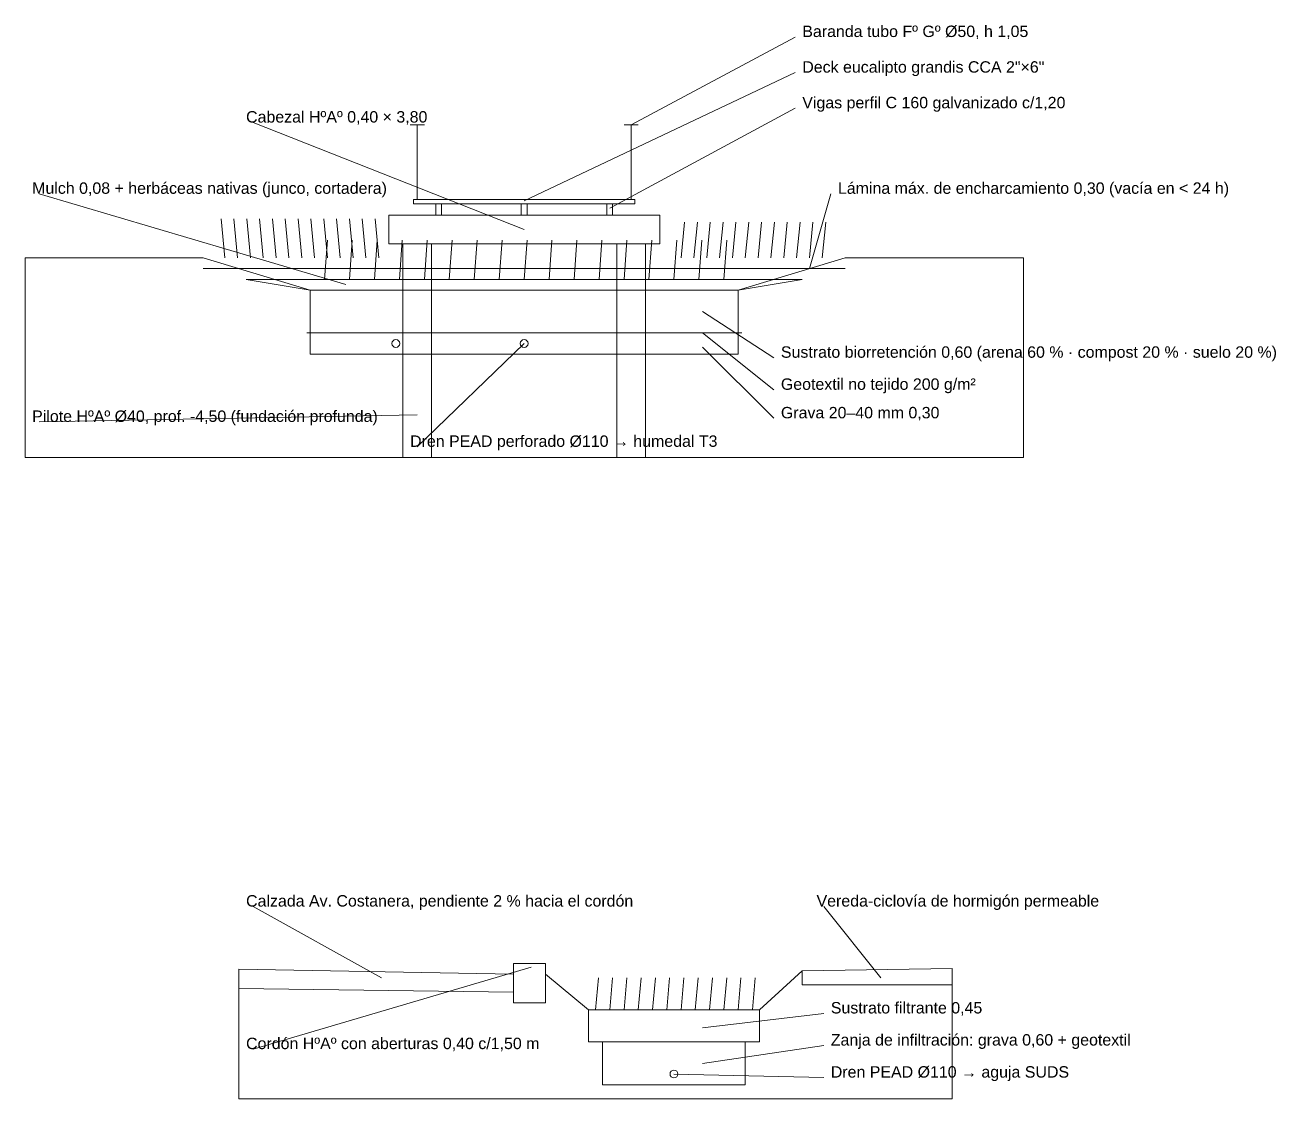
# Model space of a CAD drawing. Header units: metres. Extents: x -1097 to 1588, y -673 to 884.
# Drawn here: x 1293 to 1310.54, y -71.8 to -56.73 of the extents above; entities that cross this region are included whole.
import ezdxf

# ---------------------------------------------------------------- set-up
doc = ezdxf.new("R2010")
doc.units = ezdxf.units.M
doc.layers.add('DETALLES', color=7, linetype='Continuous', lineweight=0, plot=False)
doc.styles.add('ARIAL', font='arial.ttf')

msp = doc.modelspace()

# ---------------------------------------------------------------- linework, layer by layer
at = {"layer": 'DETALLES'}
for points in [[(1301.5, -58.13), (1303.8, -56.9)], [(1300, -59.2), (1303.8, -57.4)], [(1301.2, -59.3), (1303.8, -57.9)], [(1300, -59.6), (1296.2, -58.1)], [(1298.4, -58.13), (1298.6, -58.13)], [(1298.5, -59.18), (1298.5, -58.13)], [(1301.4, -58.13), (1301.6, -58.13)], [(1301.5, -59.18), (1301.5, -58.13)], [(1297.5, -60.37), (1293.2, -59.1)], [(1304, -60.15), (1304.3, -59.1)], [(1295.8, -60), (1295.75, -59.45)], [(1295.98, -60), (1295.93, -59.45)], [(1296.16, -60), (1296.11, -59.45)], [(1296.34, -60), (1296.29, -59.45)], [(1296.52, -60), (1296.47, -59.45)], [(1296.7, -60), (1296.65, -59.45)], [(1296.88, -60), (1296.83, -59.45)], [(1297.06, -60), (1297.01, -59.45)], [(1297.24, -60), (1297.19, -59.45)], [(1297.42, -60), (1297.37, -59.45)], [(1297.6, -60), (1297.55, -59.45)], [(1297.78, -60), (1297.73, -59.45)], [(1297.96, -60), (1297.91, -59.45)], [(1302.2, -60), (1302.25, -59.5)], [(1302.38, -60), (1302.43, -59.5)], [(1302.56, -60), (1302.61, -59.5)], [(1302.74, -60), (1302.79, -59.5)], [(1302.92, -60), (1302.97, -59.5)], [(1303.1, -60), (1303.15, -59.5)], [(1303.28, -60), (1303.33, -59.5)], [(1303.46, -60), (1303.51, -59.5)], [(1303.64, -60), (1303.69, -59.5)], [(1303.82, -60), (1303.87, -59.5)], [(1304, -60), (1304.05, -59.5)], [(1304.18, -60), (1304.23, -59.5)], [(1297.2, -60.3), (1297.24, -59.75)], [(1297.55, -60.3), (1297.59, -59.75)], [(1297.9, -60.3), (1297.94, -59.75)], [(1298.25, -60.3), (1298.29, -59.75)], [(1298.6, -60.3), (1298.64, -59.75)], [(1298.95, -60.3), (1298.99, -59.75)], [(1299.3, -60.3), (1299.34, -59.75)], [(1299.65, -60.3), (1299.69, -59.75)], [(1300, -60.3), (1300.04, -59.75)], [(1300.35, -60.3), (1300.39, -59.75)], [(1300.7, -60.3), (1300.74, -59.75)], [(1301.05, -60.3), (1301.09, -59.75)], [(1301.4, -60.3), (1301.44, -59.75)], [(1301.75, -60.3), (1301.79, -59.75)], [(1302.1, -60.3), (1302.14, -59.75)], [(1302.45, -60.3), (1302.49, -59.75)], [(1302.8, -60.3), (1302.84, -59.75)], [(1295.5, -60.15), (1304.5, -60.15)], [(1302.5, -60.75), (1303.5, -61.4)], [(1296.95, -61.05), (1303.05, -61.05)], [(1300, -61.2), (1298.5, -62.65)], [(1302.5, -61.05), (1303.5, -61.85)], [(1302.5, -61.25), (1303.5, -62.25)], [(1298.5, -62.2), (1293.2, -62.3)], [(1298, -70.1), (1296.2, -69.1)], [(1305, -70.1), (1304.2, -69.1)], [(1300.1, -69.95), (1296.2, -71.1)], [(1301, -70.55), (1301.04, -70.1)], [(1301.2, -70.55), (1301.24, -70.1)], [(1301.4, -70.55), (1301.44, -70.1)], [(1301.6, -70.55), (1301.64, -70.1)], [(1301.8, -70.55), (1301.84, -70.1)], [(1302, -70.55), (1302.04, -70.1)], [(1302.2, -70.55), (1302.24, -70.1)], [(1302.4, -70.55), (1302.44, -70.1)], [(1302.6, -70.55), (1302.64, -70.1)], [(1302.8, -70.55), (1302.84, -70.1)], [(1303, -70.55), (1303.04, -70.1)], [(1303.2, -70.55), (1303.24, -70.1)], [(1302.5, -70.8), (1304.2, -70.6)], [(1302.5, -71.3), (1304.2, -71.05)], [(1302.1, -71.45), (1304.2, -71.5)]]:
    msp.add_lwpolyline(points, dxfattribs=at)
for points in [[(1298.45, -59.24), (1301.55, -59.24), (1301.55, -59.18), (1298.45, -59.18)], [(1298.76, -59.4), (1298.84, -59.4), (1298.84, -59.24), (1298.76, -59.24)], [(1299.96, -59.4), (1300.04, -59.4), (1300.04, -59.24), (1299.96, -59.24)], [(1301.16, -59.4), (1301.24, -59.4), (1301.24, -59.24), (1301.16, -59.24)], [(1298.1, -59.8), (1301.9, -59.8), (1301.9, -59.4), (1298.1, -59.4)], [(1298.3, -59.8), (1298.7, -59.8), (1298.7, -60.45), (1298.3, -60.45)], [(1301.3, -59.8), (1301.7, -59.8), (1301.7, -60.45), (1301.3, -60.45)], [(1293, -60), (1295.5, -60), (1297, -60.45), (1303, -60.45), (1304.5, -60), (1307, -60), (1307, -62.8), (1293, -62.8)], [(1296.1, -60.3), (1303.9, -60.3), (1303, -60.45), (1297, -60.45)], [(1297, -60.45), (1303, -60.45), (1303, -61.05), (1297, -61.05)], [(1298.3, -60.45), (1298.7, -60.45), (1298.7, -62.8), (1298.3, -62.8)], [(1301.3, -60.45), (1301.7, -60.45), (1301.7, -62.8), (1301.3, -62.8)], [(1297, -61.05), (1303, -61.05), (1303, -61.35), (1297, -61.35)], [(1296, -69.98), (1299.85, -70.05), (1299.85, -69.9), (1300.3, -69.9), (1300.3, -70.05), (1300.9, -70.55), (1303.3, -70.55), (1303.9, -70), (1306, -69.97), (1306, -71.8), (1296, -71.8)], [(1296, -69.98), (1299.85, -70.05), (1299.85, -70.3), (1296, -70.25)], [(1299.85, -69.9), (1300.3, -69.9), (1300.3, -70.45), (1299.85, -70.45)], [(1303.9, -70), (1306, -69.97), (1306, -70.2), (1303.9, -70.2)], [(1300.9, -70.55), (1303.3, -70.55), (1303.3, -71), (1300.9, -71)], [(1301.1, -71), (1303.1, -71), (1303.1, -71.6), (1301.1, -71.6)]]:
    msp.add_lwpolyline(points, close=True, dxfattribs=at)
for centre in [(1298.2, -61.2), (1300, -61.2), (1302.1, -71.45)]:
    msp.add_circle(centre, 0.055, dxfattribs=at)

# ---------------------------------------------------------------- texts
at = {"layer": 'DETALLES', "style": 'ARIAL'}
for s, p in [('Baranda tubo Fº Gº Ø50, h 1,05', (1303.9, -56.9)), ('Deck eucalipto grandis CCA 2"×6"', (1303.9, -57.4)), ('Vigas perfil C 160 galvanizado c/1,20', (1303.9, -57.9)), ('Cabezal HºAº 0,40 × 3,80', (1296.1, -58.1)), ('Mulch 0,08 + herbáceas nativas (junco, cortadera)', (1293.1, -59.1)), ('Lámina máx. de encharcamiento 0,30 (vacía en < 24 h)', (1304.4, -59.1)), ('Sustrato biorretención 0,60 (arena 60 % · compost 20 % · suelo 20 %)', (1303.6, -61.4)), ('Geotextil no tejido 200 g/m²', (1303.6, -61.85)), ('Grava 20–40 mm 0,30', (1303.6, -62.25)), ('Pilote HºAº Ø40, prof. -4,50 (fundación profunda)', (1293.1, -62.3)), ('Dren PEAD perforado Ø110 → humedal T3', (1298.4, -62.65)), ('Calzada Av. Costanera, pendiente 2 % hacia el cordón', (1296.1, -69.1)), ('Vereda-ciclovía de hormigón permeable', (1304.1, -69.1)), ('Sustrato filtrante 0,45', (1304.3, -70.6)), ('Cordón HºAº con aberturas 0,40 c/1,50 m', (1296.1, -71.1)), ('Zanja de infiltración: grava 0,60 + geotextil', (1304.3, -71.05)), ('Dren PEAD Ø110 → aguja SUDS', (1304.3, -71.5))]:
    msp.add_text(s, height=0.16, dxfattribs=at).set_placement(p)

doc.saveas('drawing.dxf')
